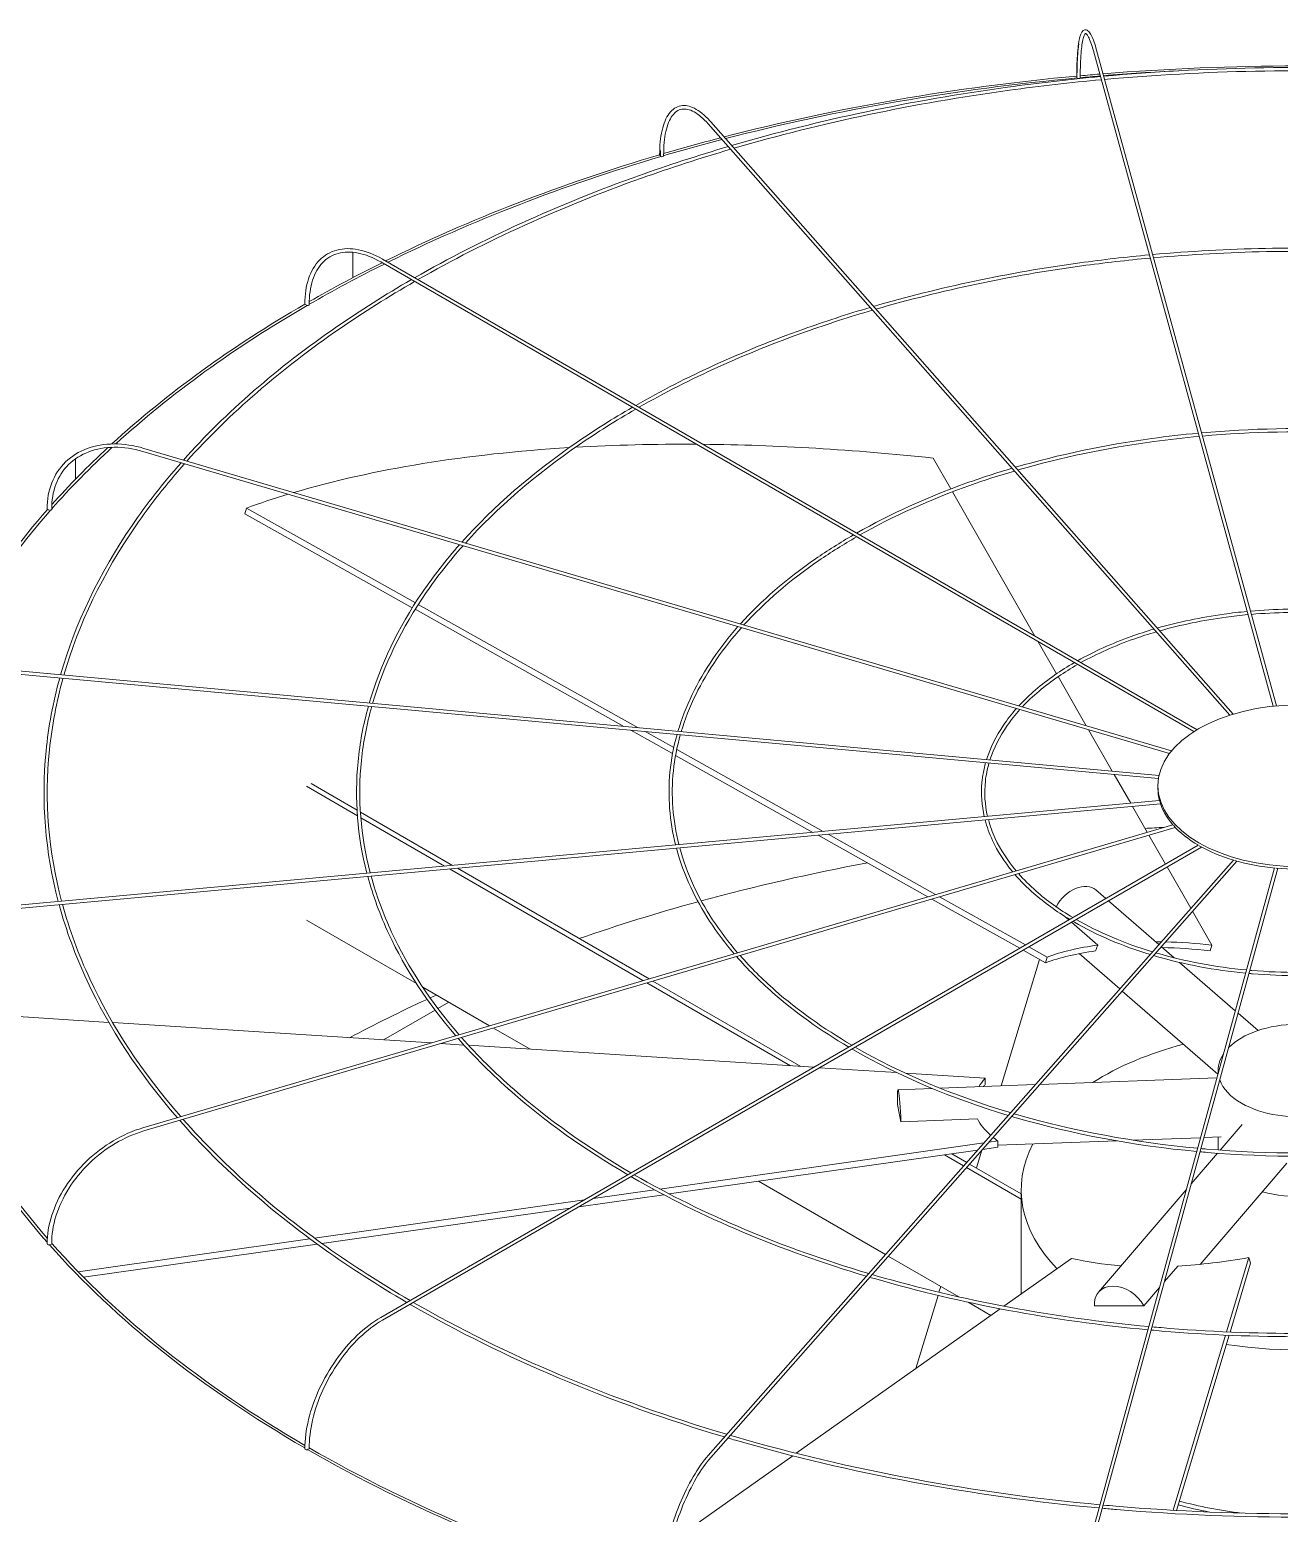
# Model space of a CAD drawing. Header units: millimetres. Extents: x -312439 to 477422, y -331570 to 212570.
# Drawn here: x -169484 to -168549, y -84572 to -83463 of the extents above; entities that cross this region are included whole.
import ezdxf

# ---------------------------------------------------------------- set-up
doc = ezdxf.new("R2010")
doc.units = ezdxf.units.MM

msp = doc.modelspace()

# ---------------------------------------------------------------- linework, layer by layer
at = {"color": 3, "linetype": 'Continuous', "lineweight": 0, "extrusion": (-1.11022e-16, 0.816497, 0.57735)}
for p, q in [((-168553.853, -83968.733), (-168688.208, -83478.975)), ((-168551.378, -83968.496), (-168685.846, -83478.327)), ((-168583.69, -83974.598), (-168974.367, -83531.916)), ((-168586.254, -83975.394), (-168976.204, -83533.537)), ((-169242.072, -83629.417), (-169242.072, -83648.432)), ((-169221.105, -83636.644), (-168613.053, -83987.703)), ((-168610.688, -83986.239), (-169219.88, -83634.522)), ((-168629.73, -84002.072), (-169398.3, -83775.978)), ((-169449.259, -83798.934), (-169449.259, -83783.724)), ((-169398.991, -83778.328), (-168631.366, -84004.144)), ((-168794.907, -83806.324), (-168808.118, -83783.264)), ((-168731.942, -83916.233), (-168793.675, -83808.475)), ((-169322.741, -83824.88), (-169321.505, -83820.593)), ((-169321.505, -83820.593), (-169195.181, -83891.396)), ((-169197.508, -83895.071), (-169322.741, -83824.88)), ((-169039.236, -83983.78), (-169195.368, -83896.27)), ((-169193.04, -83892.595), (-169028.62, -83984.75)), ((-168715.779, -83944.448), (-168729.521, -83920.46)), ((-168639.107, -84020.369), (-169492.195, -83942.36)), ((-169492.418, -83944.799), (-168639.564, -84022.787)), ((-168693.517, -83983.308), (-168714.557, -83946.58)), ((-169002.882, -84004.156), (-169033.992, -83986.719)), ((-169023.376, -83987.69), (-169001.989, -83999.677)), ((-168674.119, -84017.167), (-168691.758, -83986.379)), ((-168897.917, -84062.987), (-169000.623, -84005.422)), ((-168999.751, -84000.931), (-168890.278, -84062.289)), ((-168660.317, -84041.26), (-168672.632, -84019.763)), ((-169276.637, -84028.569), (-169238.578, -84050.542)), ((-169238.849, -84046.386), (-169273.173, -84026.569)), ((-168639.973, -84030.122), (-168639.973, -84028.122)), ((-169492.418, -84117.35), (-168638.76, -84039.289)), ((-168638.037, -84041.682), (-169492.195, -84119.789)), ((-169167.411, -84087.63), (-169236.307, -84047.853)), ((-169236.005, -84052.027), (-169173.392, -84088.177)), ((-168647.932, -84062.878), (-168658.978, -84043.597)), ((-169398.991, -84283.821), (-168628.81, -84057.253)), ((-169398.3, -84286.171), (-168626.972, -84059.266)), ((-168811.999, -84111.142), (-168894.144, -84065.102)), ((-168886.505, -84064.403), (-168806.173, -84109.429)), ((-168634.283, -84086.704), (-168646.681, -84065.063)), ((-169221.105, -84425.505), (-168609.767, -84072.549)), ((-169219.88, -84427.627), (-168607.29, -84073.948)), ((-168583.548, -84083.689), (-168976.204, -84528.612)), ((-168580.945, -84084.441), (-168974.367, -84530.233)), ((-169169.714, -84090.301), (-169025.057, -84173.819)), ((-169020.467, -84172.469), (-169163.733, -84089.754)), ((-168552.81, -84089.615), (-168688.208, -84583.174)), ((-168550.332, -84089.838), (-168685.846, -84583.822)), ((-168615.36, -84119.736), (-168633.066, -84088.829)), ((-168686.334, -84106.014), (-168678.895, -84112.46)), ((-168743.302, -84149.646), (-168809.011, -84112.817)), ((-168803.185, -84111.103), (-168738.926, -84147.119)), ((-168676.936, -84114.158), (-168639.255, -84146.811)), ((-169194.382, -84176.059), (-169276.637, -84128.569)), ((-168709.532, -84125.866), (-168706.566, -84128.436)), ((-168704.607, -84130.134), (-168684.878, -84147.231)), ((-168599.636, -84147.183), (-168614.074, -84121.98)), ((-168724.065, -84160.428), (-168740.816, -84151.039)), ((-168736.44, -84148.513), (-168722.83, -84156.141)), ((-168698.919, -84153.616), (-168668.513, -84179.964)), ((-168637.404, -84148.416), (-168627.823, -84156.718)), ((-168600.871, -84151.47), (-168599.636, -84147.183)), ((-168757.084, -84252.476), (-168728.525, -84157.928)), ((-168724.065, -84160.428), (-168722.83, -84156.141)), ((-168623.802, -84160.203), (-168582.091, -84196.349)), ((-169022.127, -84175.51), (-168914.779, -84237.487)), ((-168906.99, -84237.984), (-169017.537, -84174.16)), ((-169139.798, -84207.573), (-169189.643, -84178.795)), ((-168666.662, -84181.568), (-168595.058, -84243.619)), ((-169180.507, -84195.847), (-169219.02, -84218.082)), ((-169170.307, -84189.958), (-169178.37, -84194.613)), ((-168580.039, -84198.127), (-168565.102, -84211.071)), ((-169424.471, -84204.978), (-169510.633, -84199.482)), ((-169183.274, -84220.362), (-169421.529, -84205.165)), ((-169109.496, -84225.068), (-169136.868, -84209.264)), ((-169158.895, -84221.917), (-169176.141, -84220.817)), ((-168897.371, -84238.598), (-169155.376, -84222.141)), ((-168835.337, -84242.555), (-168892.96, -84238.879)), ((-168594.943, -84240.983), (-168594.943, -84243.2)), ((-168769.225, -84246.771), (-168828.694, -84242.978)), ((-168802.792, -84254.17), (-168731.675, -84251.534)), ((-168769.13, -84251.439), (-168769.225, -84246.771)), ((-168728.298, -84251.409), (-168595.849, -84246.5)), ((-168834.221, -84255.335), (-168808.743, -84254.39)), ((-168832.181, -84279.263), (-168834.813, -84266.256)), ((-168774.952, -84277.142), (-168832.181, -84279.263)), ((-168593.41, -84300.494), (-168577.065, -84281.422)), ((-169012.372, -84329.549), (-168770.132, -84295.11)), ((-168766.396, -84294.579), (-168759.741, -84293.633)), ((-168759.646, -84298.3), (-168759.741, -84293.633)), ((-168759.677, -84296.817), (-168670.781, -84293.523)), ((-168658.523, -84293.068), (-168608.111, -84291.2)), ((-168605.545, -84291.105), (-168592.625, -84290.626)), ((-168594.943, -84290.712), (-168594.943, -84300.382)), ((-168774.855, -84300.462), (-169005.385, -84333.236)), ((-168799.609, -84303.981), (-168785.268, -84312.261)), ((-168782.929, -84309.611), (-168794.049, -84303.191)), ((-168775.617, -84313.833), (-168771.573, -84300.445)), ((-168759.646, -84298.3), (-168771.12, -84299.931)), ((-168615.046, -84325.738), (-168595.391, -84302.805)), ((-168783.104, -84313.51), (-168742.222, -84337.114)), ((-168742.222, -84333.114), (-168780.765, -84310.86)), ((-168608.334, -84385.852), (-168543.493, -84310.195)), ((-169062.297, -84336.646), (-169016.461, -84330.13)), ((-168843.732, -84378.507), (-168938.591, -84323.74)), ((-168742.222, -84407.982), (-168742.222, -84330.22)), ((-168684.424, -84406.688), (-168618.782, -84330.097)), ((-169270.57, -84366.256), (-169068.797, -84337.57)), ((-169009.538, -84333.826), (-169073.053, -84342.856)), ((-169079.553, -84343.78), (-169265.185, -84370.171)), ((-169447.406, -84391.397), (-169274.032, -84366.748)), ((-169268.679, -84370.668), (-169443.375, -84395.504)), ((-168788.958, -84410.13), (-168841.567, -84379.756)), ((-168704.637, -84381.36), (-168755.13, -84417.126)), ((-168588.598, -84436.32), (-168571.959, -84380.834)), ((-168570.629, -84385.026), (-168586.043, -84436.429)), ((-168570.629, -84385.026), (-168571.959, -84380.834)), ((-168635.075, -84398.748), (-168625.122, -84387.135)), ((-168820.887, -84463.704), (-168804.386, -84409.077)), ((-168803.677, -84406.728), (-168802.366, -84402.389)), ((-168650.555, -84416.81), (-168638.811, -84403.107)), ((-168757.902, -84419.089), (-168910.363, -84527.082)), ((-168764.88, -84424.032), (-168781.943, -84414.18)), ((-168687.382, -84416.956), (-168650.555, -84416.81)), ((-168628.583, -84569.666), (-168589.323, -84438.74)), ((-168586.769, -84438.85), (-168626.039, -84569.811)), ((-168912.991, -84528.944), (-169004.112, -84593.488))]:
    msp.add_line(p, q, dxfattribs=at)
at = {"color": 3, "linetype": 'Continuous', "lineweight": 0}
for centre, major_axis, ratio, start_param, end_param in [((-168535.048, -84095.657), (-1048.768, 0), 0.57735027, 4.57359934, 4.85199434), ((-168535.048, -84095.657), (-1048.768, 0), 0.57735027, 4.87097639, 5.13416564), ((-168535.048, -84095.657), (-1046.319, 0), 0.57735027, 4.87108521, 5.13404975), ((-168699.449, -83498.205), (1.225, 0), 0.57735027, 3.14159265, 3.70729107), ((-168699.257, -83498.903), (1.225, 0.004), 0.56474576, 3.29698969, 4.86778602), ((-168699.257, -83498.903), (1.225, 0.004), 0.56474576, 4.86778602, 6.28318531), ((-168535.048, -84095.657), (-1048.768, 0), 0.57735027, 4.85438672, 4.86842813), ((-168535.048, -84095.657), (-1046.319, 0), 0.57735027, 4.85435141, 4.86879705), ((-168535.048, -84095.657), (-1046.319, 0), 0.57735027, 4.79833842, 4.85195343), ((-168535.048, -84095.657), (-1048.768, 0), 0.57735027, 5.13694439, 5.18189128), ((-168535.048, -84095.657), (-1046.319, 0), 0.57735027, 5.13683502, 5.18307763), ((-168535.048, -84095.657), (-1048.768, 0), 0.57735027, 5.18510484, 5.42093263), ((-168535.048, -84095.657), (-1046.319, 0), 0.57735027, 5.18527527, 5.42075236), ((-169011.334, -83556.712), (1.225, 0), 0.57735027, 3.14159265, 4.134446), ((-169010.778, -83557.342), (1.225, 0.01), 0.56597275, 3.60793822, 5.17873454), ((-169010.778, -83557.342), (1.225, 0.01), 0.56597275, 5.17873454, 6.28318531), ((-168535.048, -84095.657), (-1046.319, 0), 0.57735027, 5.42407254, 5.49730565), ((-168535.048, -84095.657), (-1048.768, 0), 0.57735027, 5.42424502, 5.49496708), ((-168535.048, -84095.657), (-1048.768, 0), 0.57735027, 5.49938311, 5.72060344), ((-168535.048, -84095.657), (-1046.319, 0), 0.57735027, 5.49937067, 5.71908805), ((-169276.639, -83667.999), (1.225, 0), 0.57735027, 3.14159265, 4.45055499), ((-169275.773, -83668.499), (1.225, 0.016), 0.56830663, 3.91933875, 5.49013508), ((-169275.773, -83668.499), (1.225, 0.016), 0.56830663, 5.49013508, 6.28318531), ((-168535.048, -84095.657), (-1046.319, 0), 0.57735027, 5.72402786, 5.81143896), ((-168535.048, -84095.657), (-1048.768, 0), 0.57735027, 5.72583618, 5.80677108), ((-168533.813, -84262.082), (-971.388, 279.904), 0.41303809, 5.42335715, 5.70815224), ((-168533.813, -84262.082), (-971.388, 279.904), 0.41303809, 5.31032739, 5.41762277), ((-168533.813, -84262.082), (-971.388, 279.904), 0.41303809, 5.11506512, 5.30461302), ((-168533.813, -84262.082), (-971.388, 279.904), 0.41303809, 5.71506764, 5.76687966), ((-169469.395, -83821.174), (1.225, 0), 0.57735027, 3.14159265, 4.76471425), ((-168535.048, -84095.657), (-1048.768, 0), 0.57735027, 5.81359811, 6.07011802), ((-168535.048, -84095.657), (-1046.319, 0), 0.57735027, 5.81336511, 6.06128621), ((-169468.303, -83821.495), (1.225, 0.021), 0.57151893, 4.23145457, 5.8022509), ((-169468.303, -83821.495), (1.225, 0.021), 0.57151893, 5.8022509, 6.28318531), ((-168535.481, -84030.122), (-104.492, 0), 0.57735027, 0, 0.1535113), ((-168535.481, -84030.122), (-104.492, 0), 0.57735027, 0.16064797, 0.46767057), ((-168535.048, -84660.546), (1046.319, 0), 0.57735027, 1.66704137, 1.68043487), ((-168535.481, -84030.122), (-104.492, 0), 0.57735027, 0.47480723, 0.78182983), ((-168535.481, -84030.122), (-104.492, 0), 0.57735027, 0.7889665, 1.0959891), ((-168535.048, -84660.546), (1046.319, 0), 0.57735027, 1.88378363, 2.01152702), ((-168535.481, -84030.122), (-104.492, 0), 0.57735027, 1.10312576, 1.41014836), ((-168535.481, -84030.122), (-104.492, 0), 0.57735027, 1.41728503, 1.72430763), ((-168700.812, -84122.721), (-14.478, -16.707), 0.67950023, 3.14159265, 5.02860292), ((-168535.048, -84660.546), (1046.319, 0), 0.57735027, 2.01409491, 2.11046953), ((-168535.048, -84266.369), (-233.097, 67.167), 0.41303809, 5.53223376, 5.76687966), ((-168533.813, -84262.082), (233.097, -67.167), 0.41303809, 2.38836611, 2.62528701), ((-168533.813, -84262.082), (233.097, -67.167), 0.41303809, 2.14647482, 2.1667574), ((-168535.048, -84266.369), (-233.097, 67.167), 0.41303809, 5.11506512, 5.27837519), ((-168533.813, -84262.082), (233.097, -67.167), 0.41303809, 1.97347247, 2.1313259), ((-168535.048, -84660.546), (1046.319, 0), 0.57735027, 2.23436866, 2.24000128), ((-168535.048, -84095.657), (-1048.768, 0), 0.57735027, 0.1585854, 0.46892864), ((-168535.048, -84095.657), (-1046.319, 0), 0.57735027, 0.15790655, 0.46457773), ((-168535.048, -84660.546), (1046.319, 0), 0.57735027, 2.24276735, 2.31574628), ((-168535.048, -84240.983), (-59.895, 0), 0.57735027, 3.69756416, 5.76575409), ((-168535.048, -84330.22), (-207.174, 0), 0.57735027, 5.13902547, 5.54737639), ((-168535.048, -84240.983), (-59.895, 0), 0.57735027, 5.91432374, 6.33788761), ((-168833.402, -84277.427), (-0.819, 22.092), 0.05230802, 4.627231, 7.32191967), ((-168535.143, -84261.702), (-242.531, -4.942), 0.30331876, 6.01219977, 6.09914028), ((-168535.048, -84266.369), (-242.531, -4.942), 0.30331876, 6.01219977, 6.0333648), ((-168535.048, -84240.983), (-59.895, 0), 0.57735027, 0.20327195, 0.78539816), ((-168535.048, -84240.983), (-59.895, 0), 0.57735027, 0.78539816, 2.89978042), ((-168535.143, -84261.702), (-242.531, -4.942), 0.30331876, 0.14390811, 0.31767721), ((-168535.143, -84261.702), (-242.531, -4.942), 0.30331876, 0.34103276, 0.38082901), ((-168535.048, -84330.22), (-207.174, 0), 0.57735027, 5.99169836, 6.79713651), ((-168535.048, -84300.605), (-59.895, 0), 0.57735027, 1.1079301, 2.23846982), ((-169469.395, -84370.641), (1.225, 0), 0.57735027, 3.14159265, 5.70719205), ((-168535.048, -84095.657), (-1048.768, 0), 0.57735027, 0.4725868, 0.78374969), ((-169468.303, -84370.32), (1.225, 0.021), 0.58304212, 5.17373692, 6.28318531), ((-168535.048, -84095.657), (-1046.319, 0), 0.57735027, 0.47175253, 0.78145685), ((-168536.378, -84262.177), (-231.216, -73.381), 0.44048996, 0.62708313, 0.83556185), ((-168536.378, -84262.177), (-231.216, -73.381), 0.44048996, 1.04197677, 1.27889767), ((-168667.638, -84421.075), (16.786, -14.386), 0.73180825, 1.0914656, 3.78615427), ((-168535.048, -84330.22), (-207.174, 0), 0.57735027, 1.30817895, 1.9425337), ((-169276.639, -84523.815), (1.225, 0), 0.57735027, 3.14159265, 6.02135132), ((-168535.048, -84095.657), (-1048.768, 0), 0.57735027, 0.78656596, 1.09808088), ((-169275.773, -84523.315), (1.225, 0.017), 0.58625442, 5.48989346, 6.28318531), ((-168535.048, -84095.657), (-1046.319, 0), 0.57735027, 0.78587838, 1.09689941), ((-168535.048, -84454.725), (-207.174, 0), 0.57735027, 1.12739667, 1.36460952), ((-168535.048, -84454.725), (-212.072, 0), 0.57735027, 1.13383327, 1.25213937)]:
    msp.add_ellipse(centre, major_axis=major_axis, ratio=ratio, start_param=start_param, end_param=end_param, dxfattribs=at)
msp.add_ellipse((-168535.481, -84028.122), major_axis=(-104.492, 0), ratio=0.57735027, dxfattribs=at)
for points, knots in [([(-168700.673, -83498.205), (-168700.673, -83491.391), (-168700.467, -83485.325), (-168699.656, -83475.251), (-168699.059, -83471.255), (-168697.451, -83465.568), (-168696.549, -83463.507), (-168693.409, -83463.046), (-168692.416, -83463.636), (-168690.211, -83465.977), (-168688.981, -83468.595), (-168687.063, -83474.121), (-168686.454, -83476.111), (-168685.846, -83478.327)], [4.71238898, 4.71238898, 4.71238898, 4.71238898, 5.02654825, 5.02654825, 5.34070751, 5.34070751, 5.65486678, 5.65486678, 5.82360284, 5.82360284, 6.1377621, 6.1377621, 6.28318531, 6.28318531, 6.28318531, 6.28318531]), ([(-168688.208, -83478.975), (-168689.481, -83474.335), (-168690.758, -83470.769), (-168692.983, -83466.447), (-168693.98, -83465.848), (-168694.086, -83465.848), (-168694.905, -83466.442), (-168696.314, -83471.1), (-168696.891, -83474.5), (-168697.733, -83483.473), (-168697.981, -83489.193), (-168698.034, -83496.745), (-168698.036, -83497.813), (-168698.032, -83498.899)], [0, 0, 0, 0, 0.31526689, 0.31526689, 0.60947257, 0.60947257, 0.92674061, 0.92674061, 1.22083726, 1.22083726, 1.53563039, 1.53563039, 1.5863402, 1.5863402, 1.5863402, 1.5863402]), ([(-168699.146, -83473.664), (-168699.183, -83473.907), (-168699.219, -83474.154), (-168699.826, -83478.501), (-168700.203, -83483.714), (-168700.456, -83492.663), (-168700.491, -83495.704), (-168700.482, -83498.904)], [7.384497053, 7.384497053, 7.384497053, 7.384497053, 7.403952931, 7.403952931, 7.721220971, 7.721220971, 7.869487909, 7.869487909, 7.869487909, 7.869487909]), ([(-168682.97, -83498.072), (-168706.267, -83500.216), (-168729.423, -83502.868), (-168823.791, -83515.833), (-168893.202, -83530.513), (-168958.706, -83549.661)], [4.085069591, 4.085069591, 4.085069591, 4.085069591, 4.160608173, 4.160608173, 4.395665913, 4.395665913, 4.395665913, 4.395665913]), ([(-168390.47, -83497.846), (-168411.715, -83495.924), (-168433.075, -83494.425), (-168529.776, -83489.581), (-168605.841, -83491.094), (-168680.492, -83497.846)], [3.771589677, 3.771589677, 3.771589677, 3.771589677, 3.840445898, 3.840445898, 4.082391957, 4.082391957, 4.082391957, 4.082391957]), ([(-168391.129, -83500.246), (-168411.921, -83498.371), (-168432.822, -83496.901), (-168529.074, -83492.03), (-168605.163, -83493.513), (-168679.833, -83500.246)], [3.7720633, 3.7720633, 3.7720633, 3.7720633, 3.839550132, 3.839550132, 4.081918334, 4.081918334, 4.081918334, 4.081918334]), ([(-168682.311, -83500.471), (-168705.343, -83502.584), (-168728.237, -83505.195), (-168822.223, -83518.038), (-168891.519, -83532.636), (-168956.916, -83551.69)], [4.084600117, 4.084600117, 4.084600117, 4.084600117, 4.159387709, 4.159387709, 4.39434399, 4.39434399, 4.39434399, 4.39434399]), ([(-169012.559, -83556.712), (-169012.559, -83549.851), (-169011.957, -83543.656), (-169009.571, -83533.155), (-169007.793, -83528.843), (-169003.07, -83522.504), (-169000.075, -83520.481), (-168993.515, -83519.342), (-168990.077, -83520.035), (-168982.825, -83523.716), (-168978.967, -83526.86), (-168974.87, -83531.35), (-168974.619, -83531.631), (-168974.367, -83531.916)], [4.71238898, 4.71238898, 4.71238898, 4.71238898, 5.02654825, 5.02654825, 5.34070751, 5.34070751, 5.65486678, 5.65486678, 5.94845155, 5.94845155, 6.26261081, 6.26261081, 6.28318531, 6.28318531, 6.28318531, 6.28318531]), ([(-168976.204, -83533.537), (-168979.86, -83529.394), (-168983.491, -83526.332), (-168990.223, -83522.644), (-168993.286, -83522.018), (-168998.651, -83522.958), (-169001.039, -83524.534), (-169005.147, -83530.128), (-169006.812, -83534.147), (-169009.021, -83544.158), (-169009.58, -83550.12), (-169009.556, -83556.947), (-169009.555, -83557.139), (-169009.553, -83557.332)], [0, 0, 0, 0, 0.31464476, 0.31464476, 0.6289116, 0.6289116, 0.94617964, 0.94617964, 1.26344768, 1.26344768, 1.5772832, 1.5772832, 1.5863402, 1.5863402, 1.5863402, 1.5863402]), ([(-168961.301, -83550.423), (-168984.118, -83557.144), (-169006.459, -83564.406), (-169088.849, -83593.818), (-169145.165, -83619.462), (-169195.743, -83648.458)], [4.398772282, 4.398772282, 4.398772282, 4.398772282, 4.480777933, 4.480777933, 4.708868502, 4.708868502, 4.708868502, 4.708868502]), ([(-168959.512, -83552.45), (-168982.234, -83559.121), (-169004.482, -83566.329), (-169086.638, -83595.556), (-169142.823, -83621.052), (-169193.288, -83649.876)], [4.39745622, 4.39745622, 4.39745622, 4.39745622, 4.479217897, 4.479217897, 4.707006068, 4.707006068, 4.707006068, 4.707006068]), ([(-169011.965, -83553.294), (-169011.988, -83554.111), (-169012.001, -83554.938), (-169012.008, -83556.295), (-169012.007, -83556.818), (-169012.003, -83557.345)], [7.8059806913, 7.8059806913, 7.8059806913, 7.8059806913, 7.8451401512, 7.8451401512, 7.8694167814, 7.8694167814, 7.8694167814, 7.8694167814]), ([(-169277.864, -83667.999), (-169277.864, -83661.099), (-169276.919, -83654.719), (-169273.185, -83643.604), (-169270.392, -83638.87), (-169263.198, -83631.59), (-169258.805, -83629.046), (-169248.935, -83626.441), (-169243.468, -83626.373), (-169232.011, -83628.648), (-169226.015, -83631), (-169219.986, -83634.461), (-169219.933, -83634.492), (-169219.88, -83634.522)], [3.14159265, 3.14159265, 3.14159265, 3.14159265, 3.45575192, 3.45575192, 3.76991118, 3.76991118, 4.08269654, 4.08269654, 4.39544819, 4.39544819, 4.70960746, 4.70960746, 4.71238898, 4.71238898, 4.71238898, 4.71238898]), ([(-169221.105, -83636.644), (-169226.855, -83633.324), (-169232.58, -83631.082), (-169243.377, -83628.942), (-169248.443, -83629.042), (-169257.447, -83631.496), (-169261.392, -83633.845), (-169267.883, -83640.619), (-169270.426, -83645.052), (-169273.805, -83655.641), (-169274.638, -83661.79), (-169274.548, -83668.483)], [1.57079633, 1.57079633, 1.57079633, 1.57079633, 1.88806437, 1.88806437, 2.20533241, 2.20533241, 2.52260045, 2.52260045, 2.83986849, 2.83986849, 3.15713653, 3.15713653, 3.15713653, 3.15713653]), ([(-168646.403, -83631.367), (-168663.862, -83632.977), (-168681.217, -83634.968), (-168751.768, -83644.669), (-168803.627, -83655.625), (-168852.588, -83669.905)], [4.085383912, 4.085383912, 4.085383912, 4.085383912, 4.160809561, 4.160809561, 4.394762921, 4.394762921, 4.394762921, 4.394762921]), ([(-168427.037, -83631.141), (-168442.886, -83629.713), (-168458.819, -83628.598), (-168531.134, -83624.982), (-168588.055, -83626.107), (-168643.925, -83631.141)], [3.772165081, 3.772165081, 3.772165081, 3.772165081, 3.840593344, 3.840593344, 4.081816553, 4.081816553, 4.081816553, 4.081816553]), ([(-168427.696, -83633.541), (-168443.091, -83632.16), (-168458.566, -83631.074), (-168530.432, -83627.431), (-168587.376, -83628.526), (-168643.266, -83633.541)], [3.772797592, 3.772797592, 3.772797592, 3.772797592, 3.839399606, 3.839399606, 4.081184042, 4.081184042, 4.081184042, 4.081184042]), ([(-168645.745, -83633.766), (-168662.939, -83635.345), (-168680.03, -83637.294), (-168750.2, -83646.874), (-168801.943, -83657.749), (-168850.797, -83671.935)], [4.084758769, 4.084758769, 4.084758769, 4.084758769, 4.159183124, 4.159183124, 4.392998475, 4.392998475, 4.392998475, 4.392998475]), ([(-169198.196, -83649.87), (-169217.731, -83661.152), (-169236.402, -83672.934), (-169298.487, -83715.767), (-169336.964, -83749.213), (-169368.635, -83784.705)], [4.712563603, 4.712563603, 4.712563603, 4.712563603, 4.800982872, 4.800982872, 5.022068239, 5.022068239, 5.022068239, 5.022068239]), ([(-169195.746, -83651.285), (-169215.236, -83662.5), (-169233.867, -83674.211), (-169295.908, -83716.844), (-169334.375, -83750.149), (-169366.033, -83785.471)], [4.710711416, 4.710711416, 4.710711416, 4.710711416, 4.799012884, 4.799012884, 5.020261931, 5.020261931, 5.020261931, 5.020261931]), ([(-168855.184, -83670.666), (-168872.337, -83675.72), (-168889.131, -83681.182), (-168950.694, -83703.172), (-168992.703, -83722.281), (-169030.469, -83743.879)], [4.398901247, 4.398901247, 4.398901247, 4.398901247, 4.481035777, 4.481035777, 4.70761983, 4.70761983, 4.70761983, 4.70761983]), ([(-168853.395, -83672.693), (-168870.452, -83677.697), (-168887.154, -83683.105), (-168948.482, -83704.909), (-168990.36, -83723.871), (-169028.013, -83745.297)], [4.397147207, 4.397147207, 4.397147207, 4.397147207, 4.478956818, 4.478956818, 4.705132161, 4.705132161, 4.705132161, 4.705132161]), ([(-169032.925, -83745.29), (-169047.648, -83753.793), (-169061.719, -83762.675), (-169108.078, -83794.68), (-169136.745, -83819.563), (-169160.395, -83845.964)], [4.712541759, 4.712541759, 4.712541759, 4.712541759, 4.801308866, 4.801308866, 5.020482203, 5.020482203, 5.020482203, 5.020482203]), ([(-169030.474, -83746.705), (-169045.153, -83755.141), (-169059.183, -83763.951), (-169105.499, -83795.756), (-169134.153, -83820.499), (-169157.791, -83846.73)], [4.710072273, 4.710072273, 4.710072273, 4.710072273, 4.798683598, 4.798683598, 5.018063384, 5.018063384, 5.018063384, 5.018063384]), ([(-168609.848, -83764.617), (-168621.466, -83765.693), (-168633.014, -83767.021), (-168679.757, -83773.46), (-168714.075, -83780.696), (-168746.502, -83790.113)], [4.086037534, 4.086037534, 4.086037534, 4.086037534, 4.161210359, 4.161210359, 4.393038284, 4.393038284, 4.393038284, 4.393038284]), ([(-168463.592, -83764.392), (-168474.048, -83763.456), (-168484.559, -83762.725), (-168532.496, -83760.336), (-168570.277, -83761.074), (-168607.37, -83764.392)], [3.773286698, 3.773286698, 3.773286698, 3.773286698, 3.840886477, 3.840886477, 4.080694936, 4.080694936, 4.080694936, 4.080694936]), ([(-168464.25, -83766.792), (-168474.253, -83765.903), (-168484.306, -83765.201), (-168531.794, -83762.785), (-168569.598, -83763.493), (-168606.712, -83766.792)], [3.774238416, 3.774238416, 3.774238416, 3.774238416, 3.839097695, 3.839097695, 4.079743218, 4.079743218, 4.079743218, 4.079743218]), ([(-169470.619, -83821.174), (-169470.619, -83814.244), (-169469.422, -83807.646), (-169464.72, -83795.768), (-169461.215, -83790.494), (-169452.253, -83781.827), (-169446.799, -83778.436), (-169434.516, -83773.872), (-169427.689, -83772.696), (-169413.337, -83772.645), (-169405.813, -83773.768), (-169398.3, -83775.978)], [4.71238898, 4.71238898, 4.71238898, 4.71238898, 5.02654825, 5.02654825, 5.34070751, 5.34070751, 5.65486678, 5.65486678, 5.96902604, 5.96902604, 6.28318531, 6.28318531, 6.28318531, 6.28318531]), ([(-169398.991, -83778.328), (-169406.254, -83776.192), (-169413.503, -83775.125), (-169427.24, -83775.217), (-169433.725, -83776.376), (-169445.293, -83780.776), (-169450.375, -83784.014), (-169458.672, -83792.247), (-169461.889, -83797.241), (-169466.149, -83808.532), (-169467.191, -83814.829), (-169467.079, -83821.474)], [0, 0, 0, 0, 0.31726804, 0.31726804, 0.63453608, 0.63453608, 0.95180412, 0.95180412, 1.26907216, 1.26907216, 1.5863402, 1.5863402, 1.5863402, 1.5863402]), ([(-168609.19, -83767.016), (-168620.542, -83768.061), (-168631.828, -83769.348), (-168678.188, -83775.666), (-168712.391, -83782.82), (-168744.71, -83792.144)], [4.08510236, 4.08510236, 4.08510236, 4.08510236, 4.158773218, 4.158773218, 4.390386282, 4.390386282, 4.390386282, 4.390386282]), ([(-169370.432, -83786.73), (-169383.919, -83802.002), (-169396.153, -83817.647), (-169431.709, -83869.556), (-169449.661, -83907.062), (-169460.51, -83945.257)], [5.026267439, 5.026267439, 5.026267439, 5.026267439, 5.121193451, 5.121193451, 5.33524268, 5.33524268, 5.33524268, 5.33524268]), ([(-169367.837, -83787.493), (-169381.222, -83802.584), (-169393.372, -83818.036), (-169429.058, -83869.772), (-169447.124, -83907.294), (-169458.028, -83945.484)], [5.024480731, 5.024480731, 5.024480731, 5.024480731, 5.118801023, 5.118801023, 5.334410373, 5.334410373, 5.334410373, 5.334410373]), ([(-168749.099, -83790.873), (-168760.576, -83794.257), (-168771.813, -83797.915), (-168812.554, -83812.485), (-168840.27, -83825.068), (-168865.235, -83839.277)], [4.399235311, 4.399235311, 4.399235311, 4.399235311, 4.481549286, 4.481549286, 4.705249353, 4.705249353, 4.705249353, 4.705249353]), ([(-168747.309, -83792.9), (-168758.692, -83796.235), (-168769.837, -83799.839), (-168810.341, -83814.222), (-168837.924, -83826.659), (-168862.774, -83840.698)], [4.396606667, 4.396606667, 4.396606667, 4.396606667, 4.478434088, 4.478434088, 4.701505316, 4.701505316, 4.701505316, 4.701505316]), ([(-168867.693, -83840.686), (-168877.591, -83846.403), (-168887.048, -83852.377), (-168917.685, -83873.557), (-168936.551, -83889.889), (-168952.185, -83907.214)], [4.712617693, 4.712617693, 4.712617693, 4.712617693, 4.801958432, 4.801958432, 5.017472679, 5.017472679, 5.017472679, 5.017472679]), ([(-168865.241, -83842.102), (-168875.096, -83847.752), (-168884.512, -83853.654), (-168915.103, -83874.633), (-168933.955, -83890.826), (-168949.575, -83907.982)], [4.708914423, 4.708914423, 4.708914423, 4.708914423, 4.798024648, 4.798024648, 5.013814843, 5.013814843, 5.013814843, 5.013814843]), ([(-169162.195, -83847.988), (-169172.391, -83859.527), (-169181.634, -83871.35), (-169208.164, -83910.126), (-169221.539, -83937.987), (-169229.696, -83966.363)], [5.026073872, 5.026073872, 5.026073872, 5.026073872, 5.121589201, 5.121589201, 5.333322518, 5.333322518, 5.333322518, 5.333322518]), ([(-169159.599, -83848.751), (-169169.693, -83860.109), (-169178.853, -83871.739), (-169205.511, -83910.342), (-169219, -83938.219), (-169227.212, -83966.591)], [5.023689806, 5.023689806, 5.023689806, 5.023689806, 5.118400985, 5.118400985, 5.332193335, 5.332193335, 5.332193335, 5.332193335]), ([(-168573.294, -83897.868), (-168579.069, -83898.41), (-168584.81, -83899.075), (-168607.744, -83902.251), (-168624.522, -83905.767), (-168640.414, -83910.323)], [4.08798608, 4.08798608, 4.08798608, 4.08798608, 4.162397179, 4.162397179, 4.387898946, 4.387898946, 4.387898946, 4.387898946]), ([(-168500.147, -83897.644), (-168505.21, -83897.201), (-168510.297, -83896.853), (-168533.857, -83895.691), (-168552.499, -83896.041), (-168570.815, -83897.644)], [3.776630452, 3.776630452, 3.776630452, 3.776630452, 3.841752063, 3.841752063, 4.077351182, 4.077351182, 4.077351182, 4.077351182]), ([(-168500.806, -83900.045), (-168505.415, -83899.647), (-168510.045, -83899.328), (-168533.155, -83898.14), (-168551.82, -83898.462), (-168570.156, -83900.045)], [3.778551419, 3.778551419, 3.778551419, 3.778551419, 3.838185012, 3.838185012, 4.075430215, 4.075430215, 4.075430215, 4.075430215]), ([(-168953.991, -83909.236), (-168960.882, -83917.031), (-168967.124, -83925.021), (-168984.629, -83950.666), (-168993.431, -83968.896), (-168998.891, -83987.469)], [5.025838542, 5.025838542, 5.025838542, 5.025838542, 5.122377625, 5.122377625, 5.329668134, 5.329668134, 5.329668134, 5.329668134]), ([(-168951.394, -83910), (-168958.184, -83917.613), (-168964.342, -83925.41), (-168981.972, -83950.881), (-168990.887, -83969.128), (-168996.404, -83987.696)], [5.022258505, 5.022258505, 5.022258505, 5.022258505, 5.117600339, 5.117600339, 5.327918781, 5.327918781, 5.327918781, 5.327918781]), ([(-168572.635, -83900.267), (-168578.145, -83900.777), (-168583.623, -83901.402), (-168606.174, -83904.458), (-168622.835, -83907.894), (-168638.618, -83912.358)], [4.086130867, 4.086130867, 4.086130867, 4.086130867, 4.157537531, 4.157537531, 4.382563309, 4.382563309, 4.382563309, 4.382563309]), ([(-168643.013, -83911.08), (-168648.815, -83912.795), (-168654.495, -83914.649), (-168674.414, -83921.797), (-168687.837, -83927.856), (-168699.995, -83934.678)], [4.400230759, 4.400230759, 4.400230759, 4.400230759, 4.483072665, 4.483072665, 4.698193224, 4.698193224, 4.698193224, 4.698193224]), ([(-168641.224, -83913.107), (-168646.93, -83914.772), (-168652.518, -83916.572), (-168672.197, -83923.536), (-168685.483, -83929.451), (-168697.523, -83936.106)], [4.394987895, 4.394987895, 4.394987895, 4.394987895, 4.476861237, 4.476861237, 4.690631098, 4.690631098, 4.690631098, 4.690631098]), ([(-168702.461, -83936.083), (-168707.533, -83939.014), (-168712.376, -83942.08), (-168727.295, -83952.433), (-168736.356, -83960.218), (-168743.964, -83968.468)], [4.712843699, 4.712843699, 4.712843699, 4.712843699, 4.803888031, 4.803888031, 5.008535494, 5.008535494, 5.008535494, 5.008535494]), ([(-168700.007, -83937.499), (-168705.037, -83940.363), (-168709.839, -83943.357), (-168724.704, -83953.51), (-168733.747, -83961.156), (-168741.337, -83969.24)], [4.705442937, 4.705442937, 4.705442937, 4.705442937, 4.796044704, 4.796044704, 5.001045495, 5.001045495, 5.001045495, 5.001045495]), ([(-169461.182, -83947.655), (-169466.179, -83965.757), (-169469.587, -83984.008), (-169475.071, -84039.788), (-169471.994, -84077.488), (-169462.228, -84114.589)], [5.339721085, 5.339721085, 5.339721085, 5.339721085, 5.441089183, 5.441089183, 5.648615479, 5.648615479, 5.648615479, 5.648615479]), ([(-169458.703, -83947.882), (-169463.62, -83965.603), (-169467.002, -83983.464), (-169472.681, -84039.082), (-169469.635, -84077.017), (-169459.754, -84114.363)], [5.338921526, 5.338921526, 5.338921526, 5.338921526, 5.438899176, 5.438899176, 5.64936187, 5.64936187, 5.64936187, 5.64936187]), ([(-169230.373, -83968.761), (-169234.167, -83982.467), (-169236.749, -83996.288), (-169240.82, -84037.964), (-169238.581, -84065.942), (-169231.437, -84093.485)], [5.339283406, 5.339283406, 5.339283406, 5.339283406, 5.441448905, 5.441448905, 5.646435094, 5.646435094, 5.646435094, 5.646435094]), ([(-169227.894, -83968.988), (-169231.608, -83982.314), (-169234.164, -83995.744), (-169238.429, -84037.258), (-169236.221, -84065.471), (-169228.965, -84093.259)], [5.33821232, 5.33821232, 5.33821232, 5.33821232, 5.438530423, 5.438530423, 5.647409525, 5.647409525, 5.647409525, 5.647409525]), ([(-168745.787, -83970.485), (-168749.373, -83974.535), (-168752.613, -83978.691), (-168761.097, -83991.205), (-168765.319, -83999.807), (-168768.067, -84008.576)], [5.025139852, 5.025139852, 5.025139852, 5.025139852, 5.124718569, 5.124718569, 5.318852702, 5.318852702, 5.318852702, 5.318852702]), ([(-168743.186, -83971.25), (-168746.672, -83975.118), (-168749.83, -83979.081), (-168758.43, -83991.419), (-168762.763, -84000.037), (-168765.57, -84008.805)], [5.01795641, 5.01795641, 5.01795641, 5.01795641, 5.115193837, 5.115193837, 5.315025269, 5.315025269, 5.315025269, 5.315025269]), ([(-168999.576, -83989.866), (-169002.161, -83999.161), (-169003.913, -84008.537), (-169006.572, -84036.109), (-169005.164, -84054.381), (-169000.629, -84072.379)], [5.33857876, 5.33857876, 5.33857876, 5.33857876, 5.442163387, 5.442163387, 5.64226325, 5.64226325, 5.64226325, 5.64226325]), ([(-168997.096, -83990.093), (-168999.601, -83999.008), (-169001.327, -84007.993), (-169004.178, -84035.403), (-169002.802, -84053.91), (-168998.159, -84072.154)], [5.336959594, 5.336959594, 5.336959594, 5.336959594, 5.437790201, 5.437790201, 5.643665153, 5.643665153, 5.643665153, 5.643665153]), ([(-168768.779, -84010.971), (-168770.156, -84015.855), (-168771.077, -84020.786), (-168772.326, -84034.252), (-168771.742, -84042.818), (-168769.796, -84051.271)], [5.336493801, 5.336493801, 5.336493801, 5.336493801, 5.444267704, 5.444267704, 5.629920419, 5.629920419, 5.629920419, 5.629920419]), ([(-168766.297, -84011.198), (-168767.593, -84015.702), (-168768.488, -84020.242), (-168769.925, -84033.548), (-168769.373, -84042.35), (-168767.334, -84051.046)], [5.333180829, 5.333180829, 5.333180829, 5.333180829, 5.43554784, 5.43554784, 5.632366847, 5.632366847, 5.632366847, 5.632366847]), ([(-168769.205, -84053.677), (-168767.858, -84058.832), (-168766.004, -84063.94), (-168759.877, -84077.061), (-168754.818, -84084.943), (-168748.57, -84092.483)], [5.647555853, 5.647555853, 5.647555853, 5.647555853, 5.761093974, 5.761093974, 5.943993783, 5.943993783, 5.943993783, 5.943993783]), ([(-168766.731, -84053.451), (-168765.459, -84058.223), (-168763.738, -84062.959), (-168757.745, -84075.913), (-168752.526, -84083.996), (-168746.008, -84091.73)], [5.650528691, 5.650528691, 5.650528691, 5.650528691, 5.758797505, 5.758797505, 5.950674573, 5.950674573, 5.950674573, 5.950674573]), ([(-169000.004, -84074.782), (-168997.373, -84084.608), (-168993.811, -84094.346), (-168981.34, -84121.115), (-168970.423, -84137.821), (-168956.807, -84153.741)], [5.651173142, 5.651173142, 5.651173142, 5.651173142, 5.760561648, 5.760561648, 5.95641101, 5.95641101, 5.95641101, 5.95641101]), ([(-168997.529, -84074.556), (-168994.974, -84083.999), (-168991.546, -84093.366), (-168979.21, -84119.964), (-168968.129, -84136.87), (-168954.23, -84152.983)], [5.65270674, 5.65270674, 5.65270674, 5.65270674, 5.759411073, 5.759411073, 5.959865306, 5.959865306, 5.959865306, 5.959865306]), ([(-169230.802, -84095.887), (-169226.889, -84110.382), (-169221.62, -84124.752), (-169202.804, -84165.166), (-169186.021, -84190.695), (-169165.023, -84214.993)], [5.652395762, 5.652395762, 5.652395762, 5.652395762, 5.760377777, 5.760377777, 5.960593901, 5.960593901, 5.960593901, 5.960593901]), ([(-169228.325, -84095.66), (-169224.49, -84109.773), (-169219.354, -84123.772), (-169200.676, -84164.014), (-169183.728, -84189.743), (-169162.44, -84214.233)], [5.653428737, 5.653428737, 5.653428737, 5.653428737, 5.759610075, 5.759610075, 5.96292207, 5.96292207, 5.96292207, 5.96292207]), ([(-168746.84, -84094.528), (-168742.634, -84099.394), (-168737.931, -84104.111), (-168724.86, -84115.583), (-168715.871, -84122.094), (-168705.944, -84128.077)], [5.960592691, 5.960592691, 5.960592691, 5.960592691, 6.079635734, 6.079635734, 6.26166654, 6.26166654, 6.26166654, 6.26166654]), ([(-168744.254, -84093.767), (-168740.292, -84098.272), (-168735.886, -84102.653), (-168722.995, -84113.951), (-168713.758, -84120.59), (-168703.517, -84126.676)], [5.967591178, 5.967591178, 5.967591178, 5.967591178, 6.080287214, 6.080287214, 6.268831801, 6.268831801, 6.268831801, 6.268831801]), ([(-169461.586, -84116.991), (-169456.393, -84136.14), (-169449.421, -84155.126), (-169424.263, -84209.184), (-169401.602, -84243.548), (-169373.201, -84276.234)], [5.653093793, 5.653093793, 5.653093793, 5.653093793, 5.7602846, 5.7602846, 5.96276906, 5.96276906, 5.96276906, 5.96276906]), ([(-169459.109, -84116.764), (-169453.994, -84135.532), (-169447.156, -84154.146), (-169422.135, -84208.032), (-169399.308, -84242.596), (-169370.615, -84275.473)], [5.653873117, 5.653873117, 5.653873117, 5.653873117, 5.75970856, 5.75970856, 5.964525032, 5.964525032, 5.964525032, 5.964525032]), ([(-168684.878, -84147.231), (-168684.969, -84147.424), (-168685.057, -84147.617), (-168685.711, -84149.088), (-168686.172, -84150.358), (-168686.522, -84151.574)], [52.47056241, 52.47056241, 52.47056241, 52.47056241, 52.72742849, 52.72742849, 54.42831534, 54.42831534, 54.42831534, 54.42831534]), ([(-168641.48, -84153.034), (-168641.275, -84153.094), (-168641.071, -84153.154), (-168619.767, -84159.344), (-168597.042, -84163.621), (-168573.723, -84165.847)], [0.316175386, 0.316175386, 0.316175386, 0.316175386, 0.319111449, 0.319111449, 0.621557717, 0.621557717, 0.621557717, 0.621557717]), ([(-168955.048, -84155.777), (-168946.915, -84165.09), (-168937.857, -84174.128), (-168911.33, -84197.401), (-168892.3, -84211.034), (-168871.195, -84223.485)], [5.964776177, 5.964776177, 5.964776177, 5.964776177, 6.079826485, 6.079826485, 6.272361792, 6.272361792, 6.272361792, 6.272361792]), ([(-168952.458, -84155.015), (-168944.571, -84163.968), (-168935.812, -84172.67), (-168909.466, -84195.768), (-168890.184, -84209.527), (-168868.757, -84222.077)], [5.968309678, 5.968309678, 5.968309678, 5.968309678, 6.080154143, 6.080154143, 6.276006003, 6.276006003, 6.276006003, 6.276006003]), ([(-168643.269, -84155.061), (-168642.573, -84155.267), (-168641.876, -84155.472), (-168620.154, -84161.756), (-168597.559, -84166.007), (-168574.381, -84168.245)], [0.310941688, 0.310941688, 0.310941688, 0.310941688, 0.320879059, 0.320879059, 0.619731391, 0.619731391, 0.619731391, 0.619731391]), ([(-168571.904, -84168.476), (-168571.028, -84168.555), (-168570.151, -84168.631), (-168546.021, -84170.648), (-168522.27, -84170.57), (-168499.058, -84168.476)], [0.630366287, 0.630366287, 0.630366287, 0.630366287, 0.641648359, 0.641648359, 0.94043004, 0.94043004, 0.94043004, 0.94043004]), ([(-168571.246, -84166.076), (-168570.776, -84166.117), (-168570.307, -84166.158), (-168546.629, -84168.183), (-168522.902, -84168.142), (-168499.716, -84166.076)], [0.632258371, 0.632258371, 0.632258371, 0.632258371, 0.638337859, 0.638337859, 0.938537956, 0.938537956, 0.938537956, 0.938537956]), ([(-169163.254, -84217.026), (-169151.196, -84230.786), (-169137.785, -84244.145), (-169097.802, -84279.218), (-169068.725, -84299.971), (-169036.434, -84318.886)], [5.966185363, 5.966185363, 5.966185363, 5.966185363, 6.079886296, 6.079886296, 6.275955277, 6.275955277, 6.275955277, 6.275955277]), ([(-169160.662, -84216.264), (-169148.851, -84229.664), (-169135.74, -84242.687), (-169095.938, -84277.584), (-169066.608, -84298.464), (-169033.992, -84317.476)], [5.968548703, 5.968548703, 5.968548703, 5.968548703, 6.080105077, 6.080105077, 6.278398486, 6.278398486, 6.278398486, 6.278398486]), ([(-168749.354, -84275.268), (-168748.253, -84275.593), (-168747.15, -84275.916), (-168703.56, -84288.541), (-168657.833, -84297.089), (-168610.936, -84301.497)], [0.312542317, 0.312542317, 0.312542317, 0.312542317, 0.320442121, 0.320442121, 0.624004657, 0.624004657, 0.624004657, 0.624004657]), ([(-168747.565, -84273.241), (-168746.955, -84273.42), (-168746.345, -84273.599), (-168703.174, -84286.129), (-168657.317, -84294.703), (-168610.278, -84299.099)], [0.315168655, 0.315168655, 0.315168655, 0.315168655, 0.319555491, 0.319555491, 0.624932564, 0.624932564, 0.624932564, 0.624932564]), ([(-169470.619, -84370.641), (-169470.619, -84363.712), (-169469.423, -84356.454), (-169464.774, -84341.974), (-169461.322, -84334.754), (-169452.504, -84321.039), (-169447.14, -84314.546), (-169435.018, -84302.909), (-169428.261, -84297.766), (-169414.003, -84289.327), (-169406.504, -84286.031), (-169398.991, -84283.821)], [4.71238898, 4.71238898, 4.71238898, 4.71238898, 5.02654825, 5.02654825, 5.34070751, 5.34070751, 5.65486678, 5.65486678, 5.96902604, 5.96902604, 6.28318531, 6.28318531, 6.28318531, 6.28318531]), ([(-169398.3, -84286.171), (-169405.563, -84288.307), (-169412.837, -84291.512), (-169426.67, -84299.744), (-169433.226, -84304.769), (-169444.958, -84316.133), (-169450.13, -84322.47), (-169458.572, -84335.813), (-169461.84, -84342.816), (-169466.149, -84356.773), (-169467.191, -84363.725), (-169467.079, -84370.299)], [6.28318531, 6.28318531, 6.28318531, 6.28318531, 6.60045335, 6.60045335, 6.91772139, 6.91772139, 7.23498943, 7.23498943, 7.55225747, 7.55225747, 7.86952551, 7.86952551, 7.86952551, 7.86952551]), ([(-169371.427, -84278.265), (-169355.452, -84296.458), (-169337.7, -84314.126), (-169284.263, -84360.998), (-169245.125, -84388.878), (-169201.629, -84414.261)], [5.966968174, 5.966968174, 5.966968174, 5.966968174, 6.07991547, 6.07991547, 6.277817313, 6.277817313, 6.277817313, 6.277817313]), ([(-169368.835, -84277.503), (-169353.107, -84295.336), (-169335.654, -84312.668), (-169282.4, -84359.363), (-169243.007, -84387.37), (-169199.185, -84412.85)], [5.968743918, 5.968743918, 5.968743918, 5.968743918, 6.080079672, 6.080079672, 6.279655045, 6.279655045, 6.279655045, 6.279655045]), ([(-168608.459, -84301.726), (-168606.684, -84301.888), (-168604.907, -84302.043), (-168556.566, -84306.106), (-168508.985, -84305.948), (-168462.503, -84301.726)], [0.629347255, 0.629347255, 0.629347255, 0.629347255, 0.640828535, 0.640828535, 0.941449071, 0.941449071, 0.941449071, 0.941449071]), ([(-168607.801, -84299.326), (-168606.432, -84299.45), (-168605.063, -84299.57), (-168557.173, -84303.642), (-168509.618, -84303.52), (-168463.162, -84299.326)], [0.630291706, 0.630291706, 0.630291706, 0.630291706, 0.639167998, 0.639167998, 0.940504621, 0.940504621, 0.940504621, 0.940504621]), ([(-168855.44, -84395.475), (-168853.933, -84395.919), (-168852.424, -84396.361), (-168786.966, -84415.325), (-168718.108, -84428.171), (-168647.491, -84434.748)], [0.313079474, 0.313079474, 0.313079474, 0.313079474, 0.320295327, 0.320295327, 0.625438072, 0.625438072, 0.625438072, 0.625438072]), ([(-168853.651, -84393.448), (-168852.635, -84393.746), (-168851.619, -84394.043), (-168786.58, -84412.914), (-168717.591, -84425.785), (-168646.833, -84432.35)], [0.314832487, 0.314832487, 0.314832487, 0.314832487, 0.319703609, 0.319703609, 0.626059979, 0.626059979, 0.626059979, 0.626059979]), ([(-169277.864, -84523.815), (-169277.864, -84516.915), (-169276.919, -84509.495), (-169273.244, -84494.317), (-169270.516, -84486.559), (-169263.541, -84471.447), (-169259.295, -84464.094), (-169249.695, -84450.497), (-169244.341, -84444.255), (-169233.033, -84433.484), (-169227.081, -84428.956), (-169221.105, -84425.505)], [0, 0, 0, 0, 0.31415927, 0.31415927, 0.62831853, 0.62831853, 0.9424778, 0.9424778, 1.25663706, 1.25663706, 1.57079633, 1.57079633, 1.57079633, 1.57079633]), ([(-169219.88, -84427.627), (-169225.63, -84430.946), (-169231.401, -84435.342), (-169242.387, -84445.849), (-169247.599, -84451.959), (-169256.929, -84465.277), (-169261.046, -84472.482), (-169267.768, -84487.259), (-169270.372, -84494.827), (-169273.807, -84509.556), (-169274.638, -84516.714), (-169274.548, -84523.299)], [4.71238898, 4.71238898, 4.71238898, 4.71238898, 5.02965702, 5.02965702, 5.34692506, 5.34692506, 5.6641931, 5.6641931, 5.98146114, 5.98146114, 6.29872918, 6.29872918, 6.29872918, 6.29872918]), ([(-168645.013, -84434.977), (-168642.339, -84435.22), (-168639.663, -84435.455), (-168567.11, -84441.565), (-168495.701, -84441.327), (-168425.949, -84434.977)], [0.629005431, 0.629005431, 0.629005431, 0.629005431, 0.64055333, 0.64055333, 0.941790896, 0.941790896, 0.941790896, 0.941790896]), ([(-168644.355, -84432.577), (-168642.088, -84432.782), (-168639.819, -84432.981), (-168567.718, -84439.101), (-168496.333, -84438.899), (-168426.607, -84432.577)], [0.629634706, 0.629634706, 0.629634706, 0.629634706, 0.639445125, 0.639445125, 0.941161621, 0.941161621, 0.941161621, 0.941161621]), ([(-168961.493, -84515.645), (-168959.592, -84516.206), (-168957.687, -84516.763), (-168870.369, -84542.066), (-168778.374, -84559.208), (-168684.033, -84567.954)], [0.313387228, 0.313387228, 0.313387228, 0.313387228, 0.320221713, 0.320221713, 0.626169744, 0.626169744, 0.626169744, 0.626169744]), ([(-168959.704, -84513.618), (-168958.294, -84514.033), (-168956.882, -84514.445), (-168869.983, -84539.654), (-168777.857, -84556.822), (-168683.375, -84565.555)], [0.314702857, 0.314702857, 0.314702857, 0.314702857, 0.319777688, 0.319777688, 0.626637437, 0.626637437, 0.626637437, 0.626637437]), ([(-169012.559, -84635.103), (-169012.559, -84628.242), (-169011.955, -84620.719), (-169009.606, -84605.056), (-169007.861, -84596.92), (-169003.398, -84580.814), (-169000.681, -84572.848), (-168994.534, -84557.852), (-168991.106, -84550.824), (-168983.861, -84538.38), (-168980.045, -84532.966), (-168976.204, -84528.612)], [4.71238898, 4.71238898, 4.71238898, 4.71238898, 5.02654825, 5.02654825, 5.34070751, 5.34070751, 5.65486678, 5.65486678, 5.96902604, 5.96902604, 6.28318531, 6.28318531, 6.28318531, 6.28318531]), ([(-168974.367, -84530.233), (-168978.023, -84534.376), (-168981.705, -84539.593), (-168988.748, -84551.696), (-168992.106, -84558.593), (-168998.125, -84573.334), (-169000.784, -84581.178), (-169005.132, -84597.016), (-169006.82, -84605.009), (-169009.055, -84620.335), (-169009.602, -84627.665), (-169009.554, -84634.346), (-169009.554, -84634.404), (-169009.553, -84634.462)], [0, 0, 0, 0, 0.31464476, 0.31464476, 0.63176735, 0.63176735, 0.94903539, 0.94903539, 1.26630343, 1.26630343, 1.58357147, 1.58357147, 1.5863402, 1.5863402, 1.5863402, 1.5863402]), ([(-168681.556, -84568.182), (-168677.987, -84568.507), (-168674.415, -84568.821), (-168577.658, -84576.977), (-168482.425, -84576.659), (-168389.406, -84568.182)], [0.628847379, 0.628847379, 0.628847379, 0.628847379, 0.640415364, 0.640415364, 0.941948948, 0.941948948, 0.941948948, 0.941948948]), ([(-168680.897, -84565.782), (-168677.736, -84566.07), (-168674.571, -84566.348), (-168578.266, -84574.513), (-168483.057, -84574.231), (-168390.065, -84565.782)], [0.62931922, 0.62931922, 0.62931922, 0.62931922, 0.639583767, 0.639583767, 0.941477106, 0.941477106, 0.941477106, 0.941477106])]:
    msp.add_open_spline(points, degree=3, knots=knots, dxfattribs=at)
for points in [[(-168703.53, -84129.512), (-168703.149, -84129.734), (-168702.768, -84129.956), (-168702.385, -84130.177)], [(-168702.385, -84130.177), (-168685.741, -84139.786), (-168666.618, -84147.938), (-168645.85, -84154.284)], [(-168701.084, -84128.1), (-168684.358, -84137.748), (-168665.059, -84145.931), (-168644.068, -84152.265)], [(-168868.763, -84224.909), (-168868.382, -84225.131), (-168868, -84225.353), (-168867.617, -84225.574)], [(-168867.617, -84225.574), (-168833.669, -84245.173), (-168794.509, -84261.733), (-168751.942, -84274.498)], [(-168866.316, -84223.496), (-168832.287, -84243.134), (-168792.949, -84259.724), (-168750.156, -84272.475)], [(-169033.996, -84320.307), (-169033.614, -84320.528), (-169033.231, -84320.749), (-169032.849, -84320.97)], [(-169031.548, -84318.893), (-168980.216, -84348.521), (-168920.838, -84373.517), (-168856.243, -84392.683)], [(-169032.849, -84320.97), (-168981.598, -84350.56), (-168922.398, -84375.527), (-168858.029, -84394.707)], [(-169199.188, -84415.68), (-169198.819, -84415.894), (-169198.45, -84416.108), (-169198.08, -84416.321)], [(-169198.08, -84416.321), (-169129.518, -84455.906), (-169050.268, -84489.282), (-168964.084, -84514.879)], [(-169196.74, -84414.267), (-169128.106, -84453.879), (-169048.69, -84487.277), (-168962.296, -84512.854)]]:
    msp.add_open_spline(points, degree=3, dxfattribs=at)

doc.saveas('drawing.dxf')
